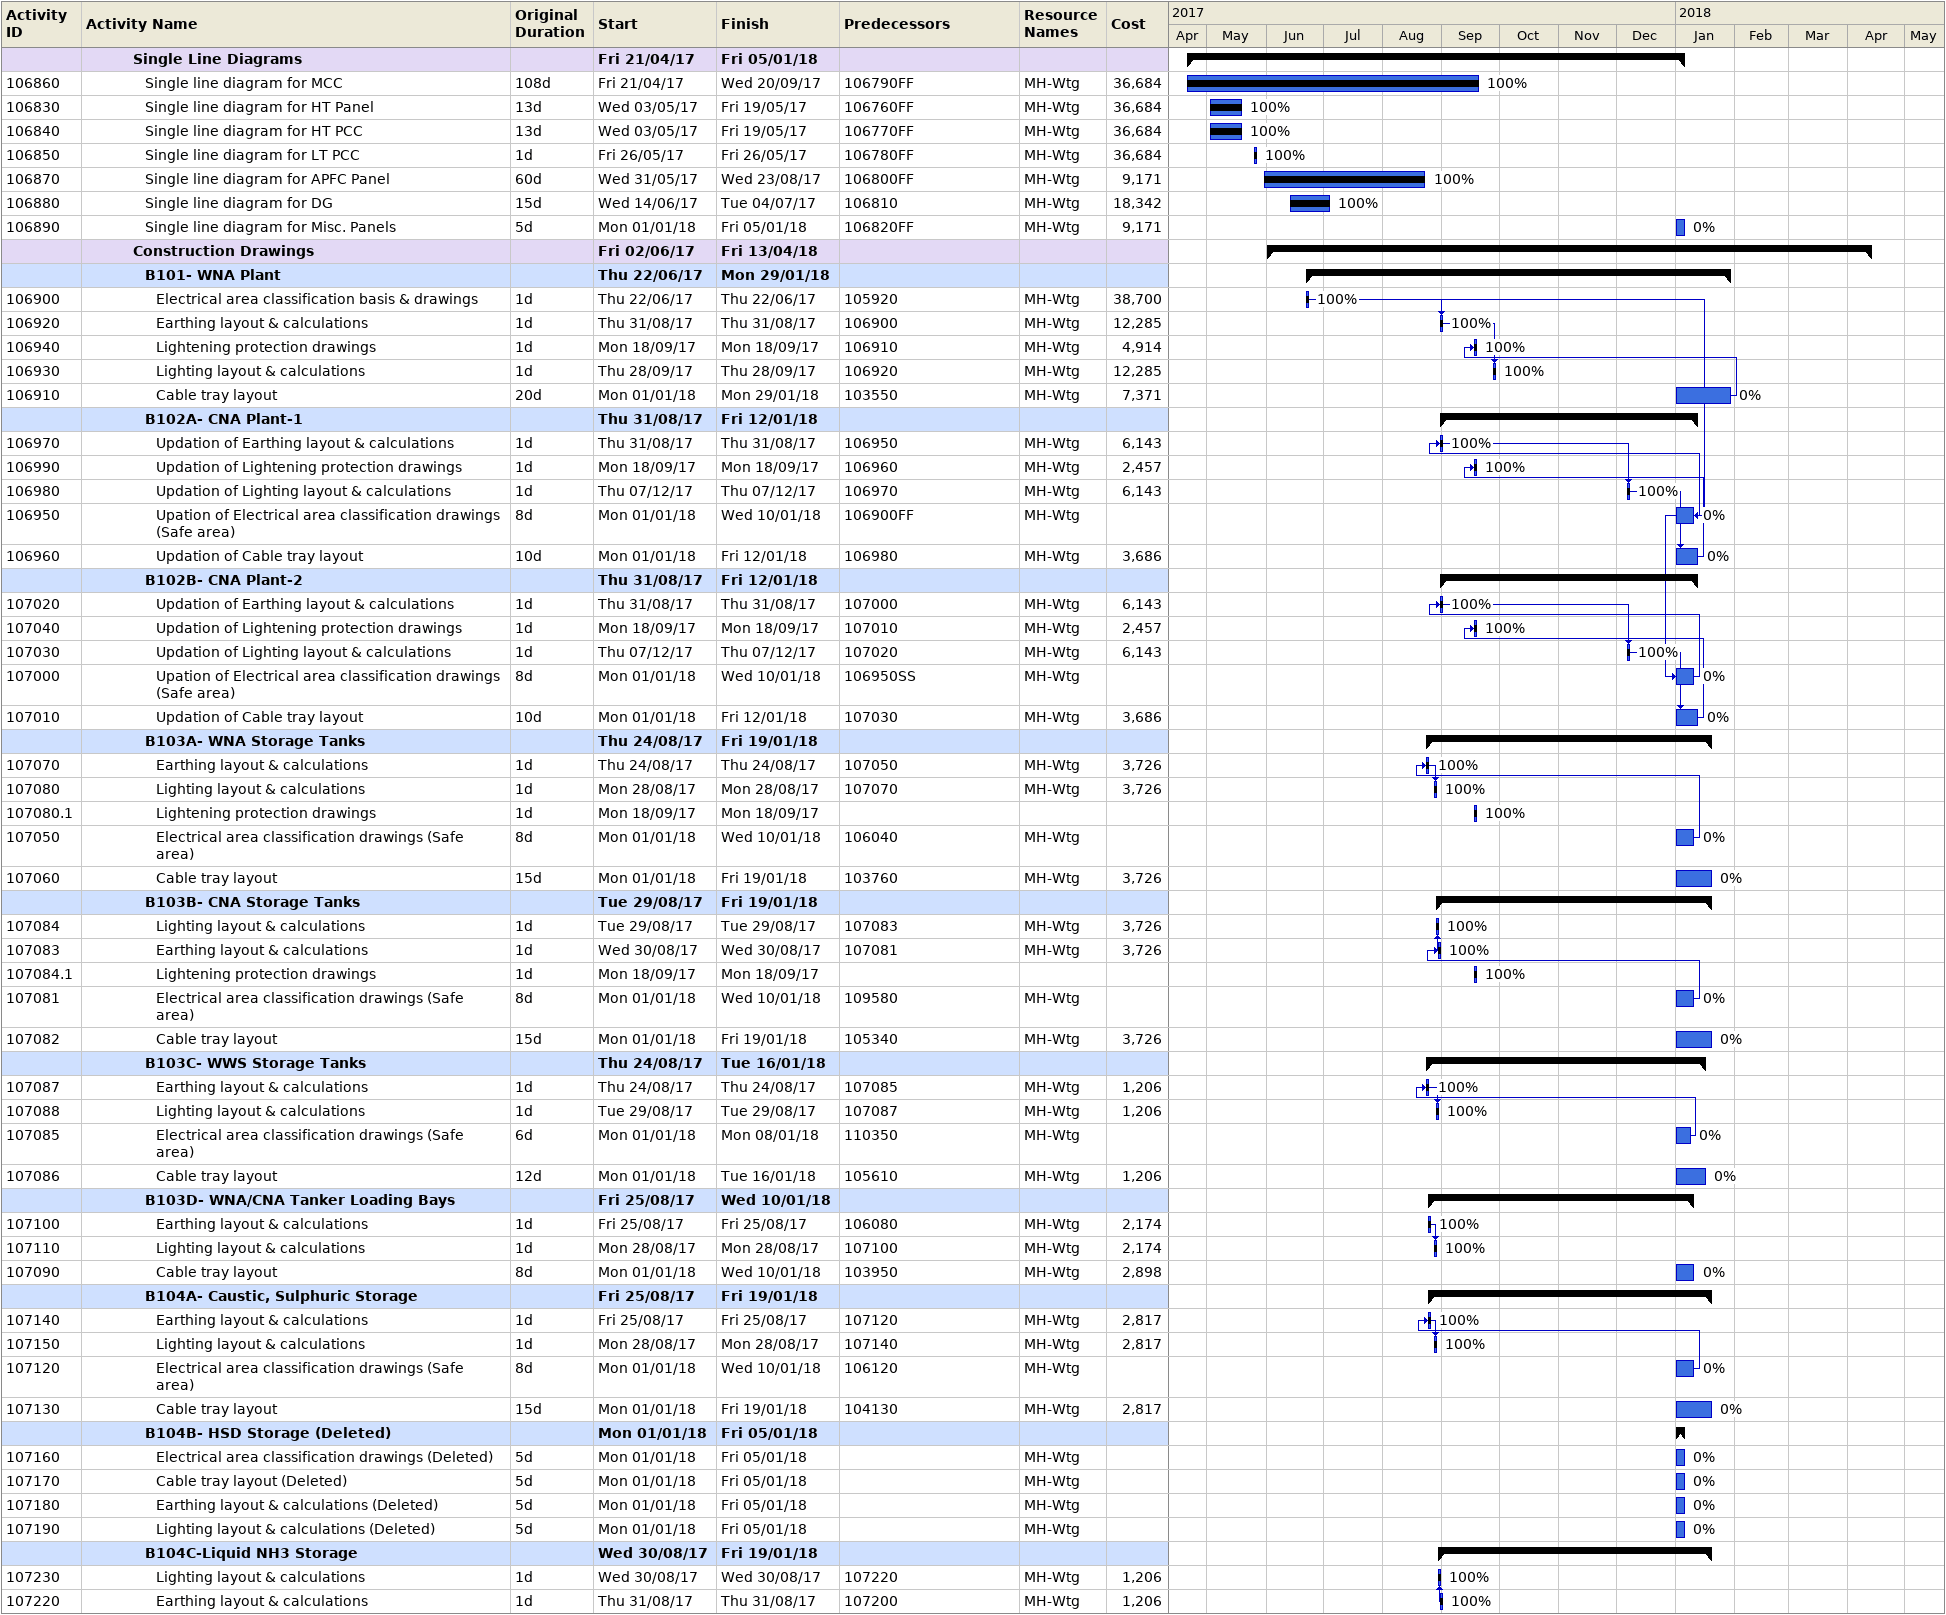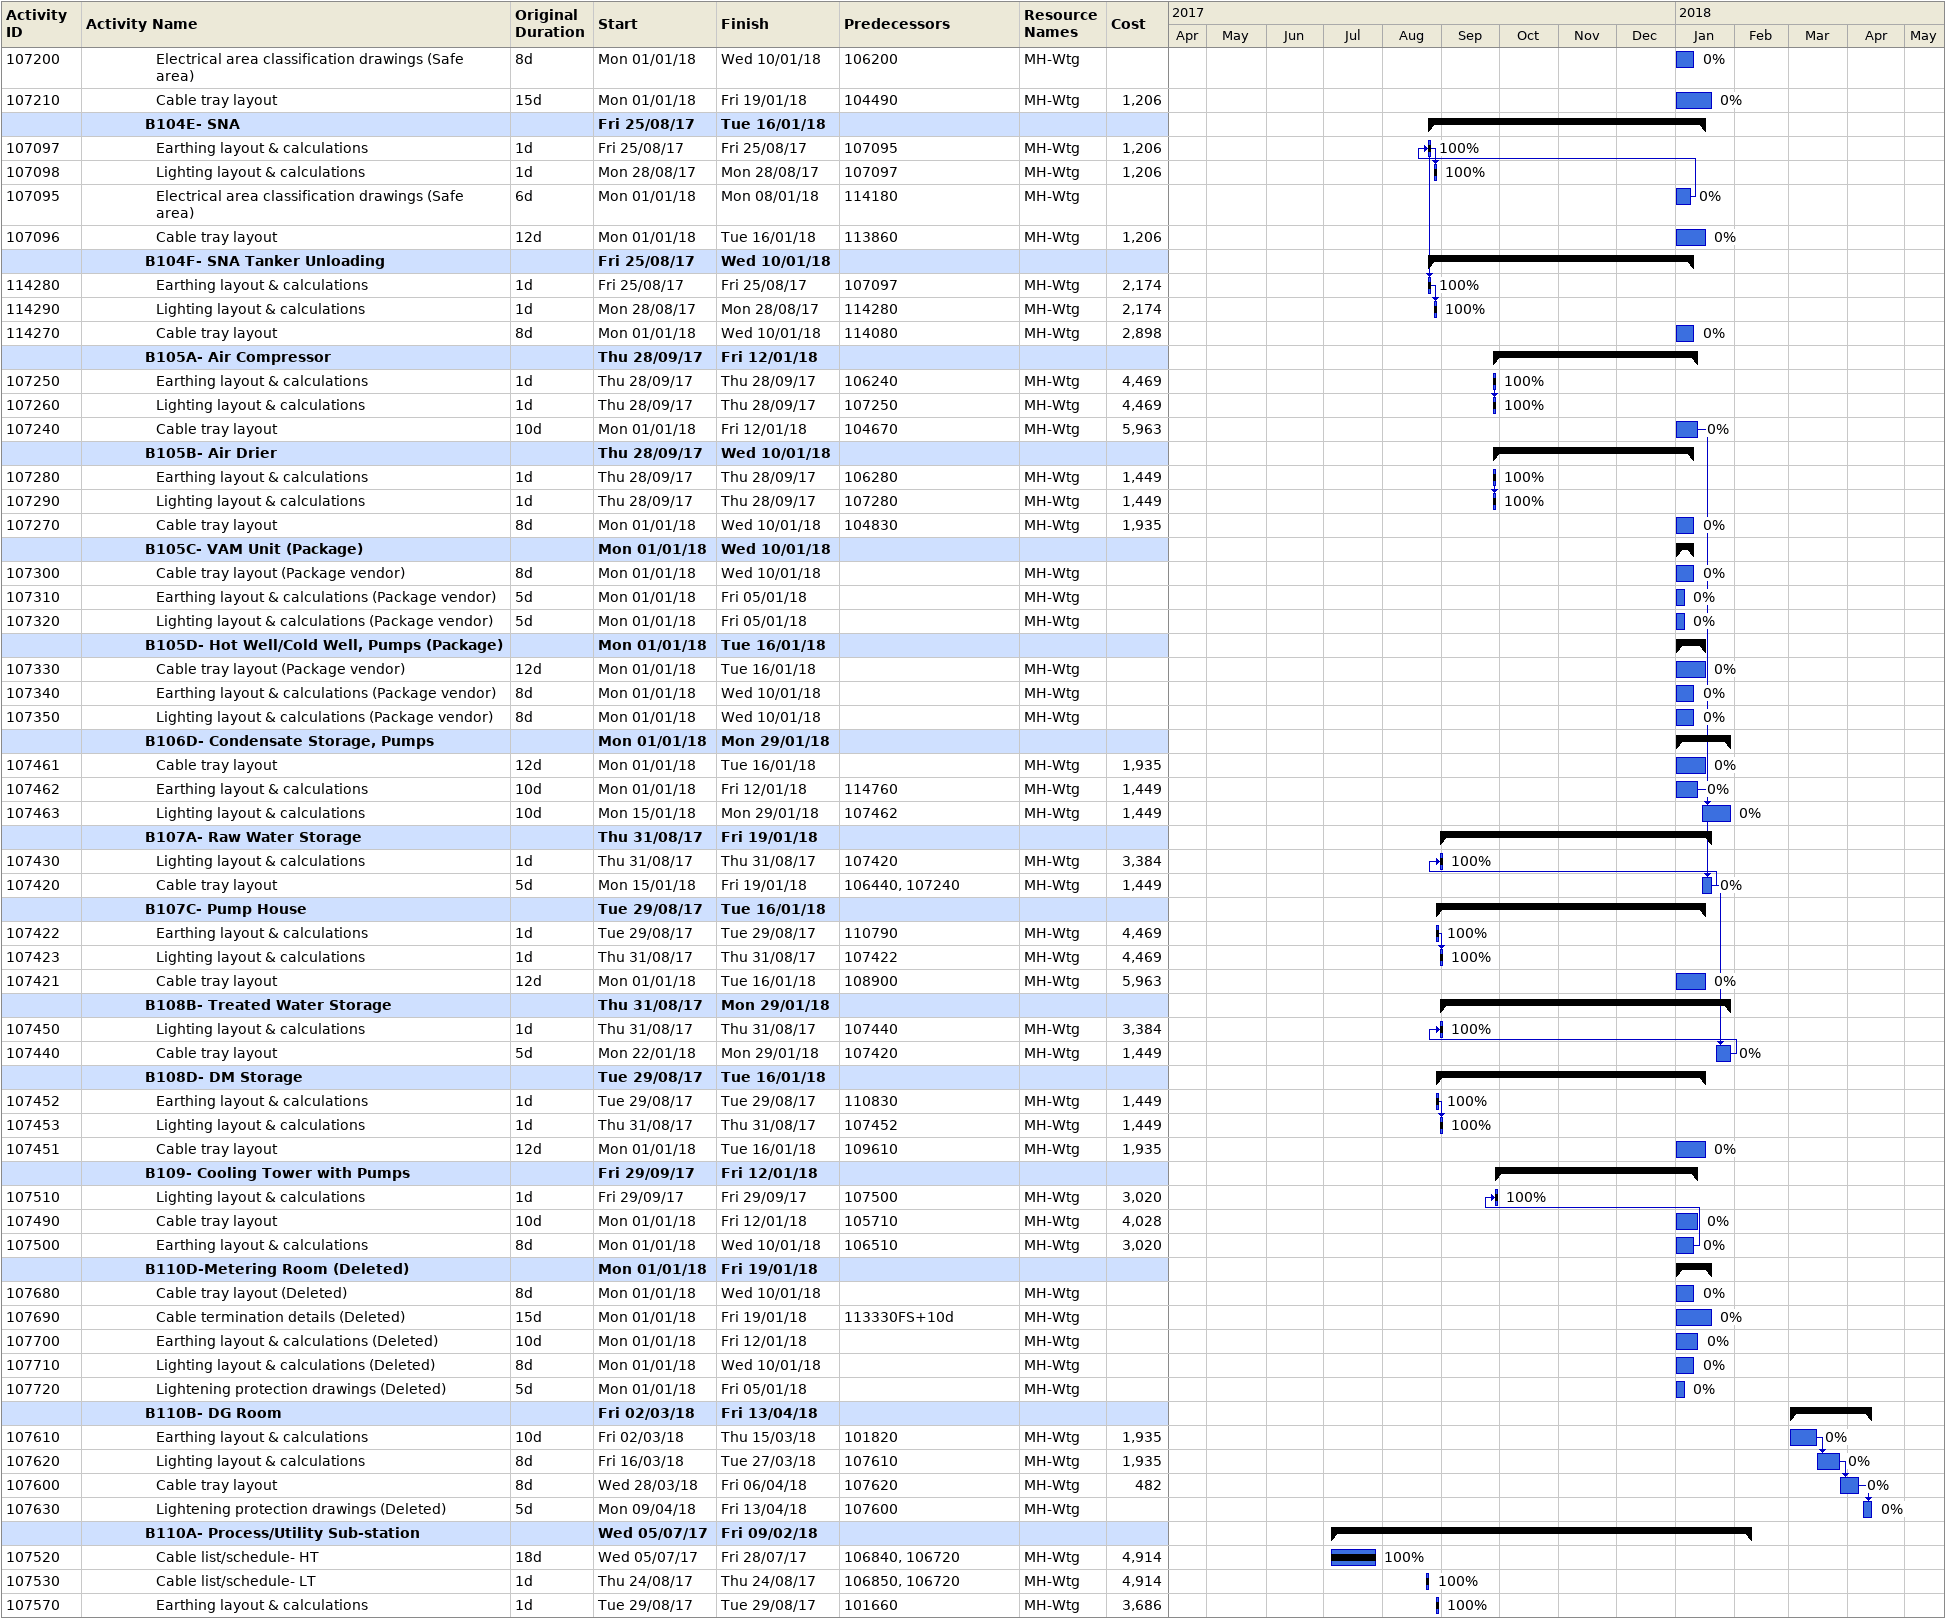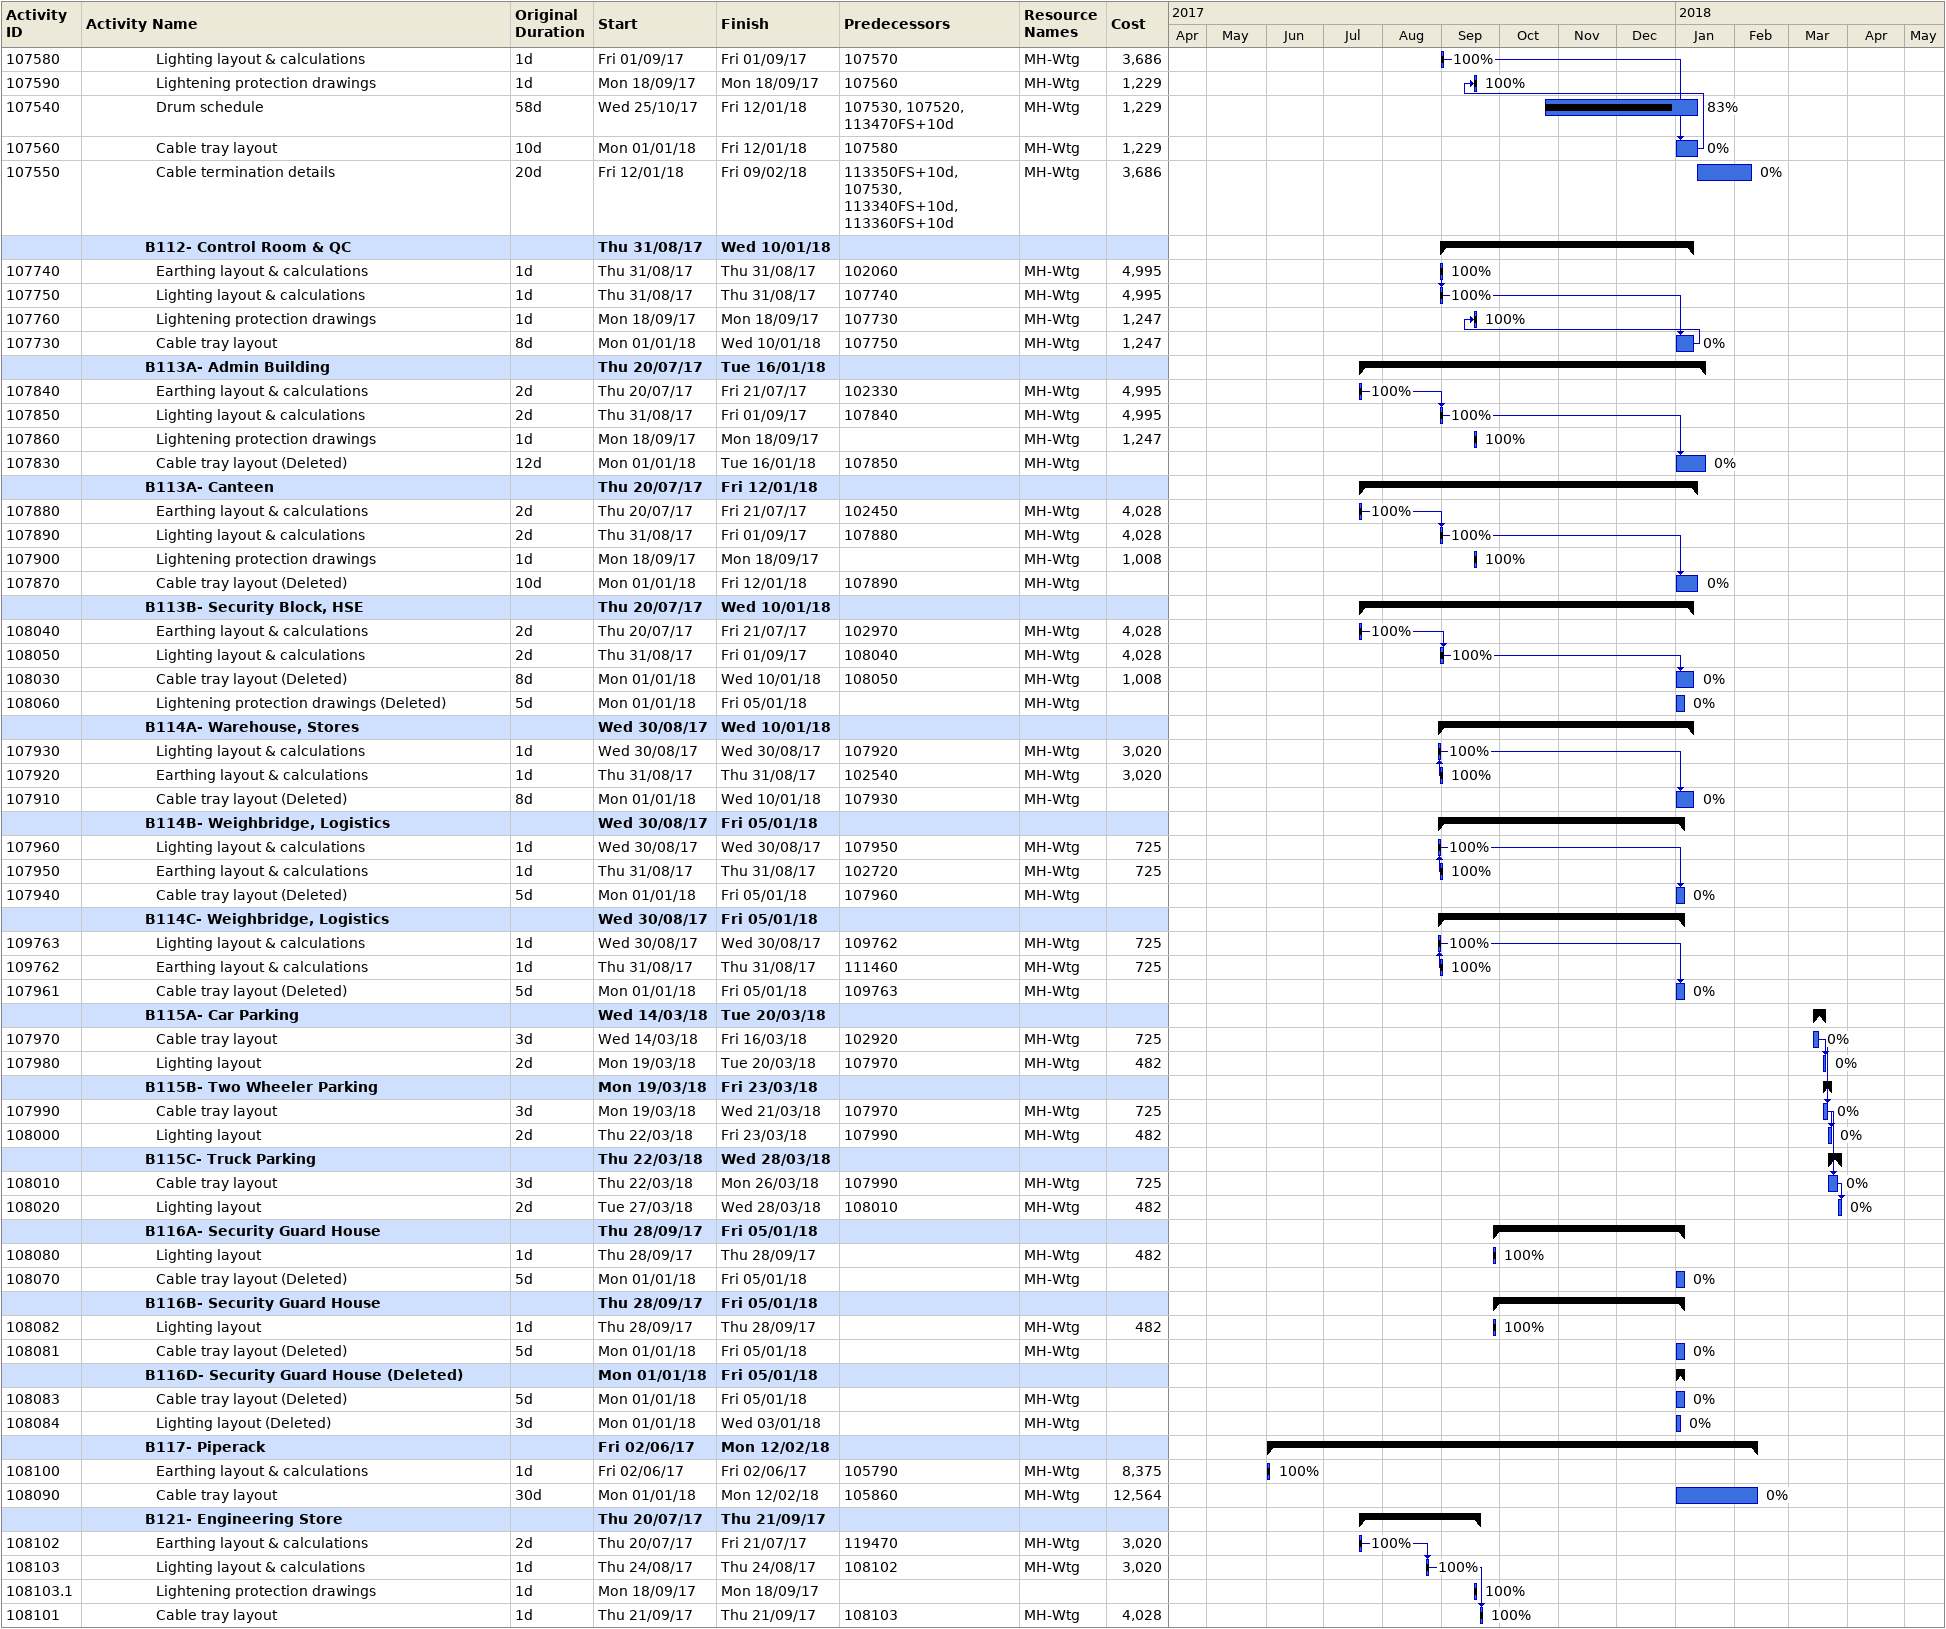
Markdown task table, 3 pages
| ID | Level | Task | Original duration | Start | Finish | Predecessors | Resources | % complete | Cost |
|---|---|---|---|---|---|---|---|---|---|
|  | 5 | **Single Line Diagrams** |  | 2017-04-21 | 2018-01-05 |  |  |  |  |
| 106860 | 6 | Single line diagram for MCC | 108d | 2017-04-21 | 2017-09-20 | 106790FF | MH-Wtg | 100 | 36684 |
| 106830 | 6 | Single line diagram for HT Panel | 13d | 2017-05-03 | 2017-05-19 | 106760FF | MH-Wtg | 100 | 36684 |
| 106840 | 6 | Single line diagram for HT PCC | 13d | 2017-05-03 | 2017-05-19 | 106770FF | MH-Wtg | 100 | 36684 |
| 106850 | 6 | Single line diagram for LT PCC | 1d | 2017-05-26 | 2017-05-26 | 106780FF | MH-Wtg | 100 | 36684 |
| 106870 | 6 | Single line diagram for APFC Panel | 60d | 2017-05-31 | 2017-08-23 | 106800FF | MH-Wtg | 100 | 9171 |
| 106880 | 6 | Single line diagram for DG | 15d | 2017-06-14 | 2017-07-04 | 106810 | MH-Wtg | 100 | 18342 |
| 106890 | 6 | Single line diagram for Misc. Panels | 5d | 2018-01-01 | 2018-01-05 | 106820FF | MH-Wtg | 0 | 9171 |
|  | 5 | **Construction Drawings** |  | 2017-06-02 | 2018-04-13 |  |  |  |  |
|  | 6 | **B101- WNA Plant** |  | 2017-06-22 | 2018-01-29 |  |  |  |  |
| 106900 | 7 | Electrical area classification basis & drawings | 1d | 2017-06-22 | 2017-06-22 | 105920 | MH-Wtg | 100 | 38700 |
| 106920 | 7 | Earthing layout & calculations | 1d | 2017-08-31 | 2017-08-31 | 106900 | MH-Wtg | 100 | 12285 |
| 106940 | 7 | Lightening protection drawings | 1d | 2017-09-18 | 2017-09-18 | 106910 | MH-Wtg | 100 | 4914 |
| 106930 | 7 | Lighting layout & calculations | 1d | 2017-09-28 | 2017-09-28 | 106920 | MH-Wtg | 100 | 12285 |
| 106910 | 7 | Cable tray layout | 20d | 2018-01-01 | 2018-01-29 | 103550 | MH-Wtg | 0 | 7371 |
|  | 6 | **B102A- CNA Plant-1** |  | 2017-08-31 | 2018-01-12 |  |  |  |  |
| 106970 | 7 | Updation of Earthing layout & calculations | 1d | 2017-08-31 | 2017-08-31 | 106950 | MH-Wtg | 100 | 6143 |
| 106990 | 7 | Updation of Lightening protection drawings | 1d | 2017-09-18 | 2017-09-18 | 106960 | MH-Wtg | 100 | 2457 |
| 106980 | 7 | Updation of Lighting layout & calculations | 1d | 2017-12-07 | 2017-12-07 | 106970 | MH-Wtg | 100 | 6143 |
| 106950 | 7 | Upation of Electrical area classification drawings (Safe area) | 8d | 2018-01-01 | 2018-01-10 | 106900FF | MH-Wtg | 0 |  |
| 106960 | 7 | Updation of Cable tray layout | 10d | 2018-01-01 | 2018-01-12 | 106980 | MH-Wtg | 0 | 3686 |
|  | 6 | **B102B- CNA Plant-2** |  | 2017-08-31 | 2018-01-12 |  |  |  |  |
| 107020 | 7 | Updation of Earthing layout & calculations | 1d | 2017-08-31 | 2017-08-31 | 107000 | MH-Wtg | 100 | 6143 |
| 107040 | 7 | Updation of Lightening protection drawings | 1d | 2017-09-18 | 2017-09-18 | 107010 | MH-Wtg | 100 | 2457 |
| 107030 | 7 | Updation of Lighting layout & calculations | 1d | 2017-12-07 | 2017-12-07 | 107020 | MH-Wtg | 100 | 6143 |
| 107000 | 7 | Upation of Electrical area classification drawings (Safe area) | 8d | 2018-01-01 | 2018-01-10 | 106950SS | MH-Wtg | 0 |  |
| 107010 | 7 | Updation of Cable tray layout | 10d | 2018-01-01 | 2018-01-12 | 107030 | MH-Wtg | 0 | 3686 |
|  | 6 | **B103A- WNA Storage Tanks** |  | 2017-08-24 | 2018-01-19 |  |  |  |  |
| 107070 | 7 | Earthing layout & calculations | 1d | 2017-08-24 | 2017-08-24 | 107050 | MH-Wtg | 100 | 3726 |
| 107080 | 7 | Lighting layout & calculations | 1d | 2017-08-28 | 2017-08-28 | 107070 | MH-Wtg | 100 | 3726 |
| 107080.1 | 7 | Lightening protection drawings | 1d | 2017-09-18 | 2017-09-18 |  |  | 100 |  |
| 107050 | 7 | Electrical area classification drawings (Safe area) | 8d | 2018-01-01 | 2018-01-10 | 106040 | MH-Wtg | 0 |  |
| 107060 | 7 | Cable tray layout | 15d | 2018-01-01 | 2018-01-19 | 103760 | MH-Wtg | 0 | 3726 |
|  | 6 | **B103B- CNA Storage Tanks** |  | 2017-08-29 | 2018-01-19 |  |  |  |  |
| 107084 | 7 | Lighting layout & calculations | 1d | 2017-08-29 | 2017-08-29 | 107083 | MH-Wtg | 100 | 3726 |
| 107083 | 7 | Earthing layout & calculations | 1d | 2017-08-30 | 2017-08-30 | 107081 | MH-Wtg | 100 | 3726 |
| 107084.1 | 7 | Lightening protection drawings | 1d | 2017-09-18 | 2017-09-18 |  |  | 100 |  |
| 107081 | 7 | Electrical area classification drawings (Safe area) | 8d | 2018-01-01 | 2018-01-10 | 109580 | MH-Wtg | 0 |  |
| 107082 | 7 | Cable tray layout | 15d | 2018-01-01 | 2018-01-19 | 105340 | MH-Wtg | 0 | 3726 |
|  | 6 | **B103C- WWS Storage Tanks** |  | 2017-08-24 | 2018-01-16 |  |  |  |  |
| 107087 | 7 | Earthing layout & calculations | 1d | 2017-08-24 | 2017-08-24 | 107085 | MH-Wtg | 100 | 1206 |
| 107088 | 7 | Lighting layout & calculations | 1d | 2017-08-29 | 2017-08-29 | 107087 | MH-Wtg | 100 | 1206 |
| 107085 | 7 | Electrical area classification drawings (Safe area) | 6d | 2018-01-01 | 2018-01-08 | 110350 | MH-Wtg | 0 |  |
| 107086 | 7 | Cable tray layout | 12d | 2018-01-01 | 2018-01-16 | 105610 | MH-Wtg | 0 | 1206 |
|  | 6 | **B103D- WNA/CNA Tanker Loading Bays** |  | 2017-08-25 | 2018-01-10 |  |  |  |  |
| 107100 | 7 | Earthing layout & calculations | 1d | 2017-08-25 | 2017-08-25 | 106080 | MH-Wtg | 100 | 2174 |
| 107110 | 7 | Lighting layout & calculations | 1d | 2017-08-28 | 2017-08-28 | 107100 | MH-Wtg | 100 | 2174 |
| 107090 | 7 | Cable tray layout | 8d | 2018-01-01 | 2018-01-10 | 103950 | MH-Wtg | 0 | 2898 |
|  | 6 | **B104A- Caustic, Sulphuric Storage** |  | 2017-08-25 | 2018-01-19 |  |  |  |  |
| 107140 | 7 | Earthing layout & calculations | 1d | 2017-08-25 | 2017-08-25 | 107120 | MH-Wtg | 100 | 2817 |
| 107150 | 7 | Lighting layout & calculations | 1d | 2017-08-28 | 2017-08-28 | 107140 | MH-Wtg | 100 | 2817 |
| 107120 | 7 | Electrical area classification drawings (Safe area) | 8d | 2018-01-01 | 2018-01-10 | 106120 | MH-Wtg | 0 |  |
| 107130 | 7 | Cable tray layout | 15d | 2018-01-01 | 2018-01-19 | 104130 | MH-Wtg | 0 | 2817 |
|  | 6 | **B104B- HSD Storage (Deleted)** |  | 2018-01-01 | 2018-01-05 |  |  |  |  |
| 107160 | 7 | Electrical area classification drawings (Deleted) | 5d | 2018-01-01 | 2018-01-05 |  | MH-Wtg | 0 |  |
| 107170 | 7 | Cable tray layout (Deleted) | 5d | 2018-01-01 | 2018-01-05 |  | MH-Wtg | 0 |  |
| 107180 | 7 | Earthing layout & calculations (Deleted) | 5d | 2018-01-01 | 2018-01-05 |  | MH-Wtg | 0 |  |
| 107190 | 7 | Lighting layout & calculations (Deleted) | 5d | 2018-01-01 | 2018-01-05 |  | MH-Wtg | 0 |  |
|  | 6 | **B104C-Liquid NH3 Storage** |  | 2017-08-30 | 2018-01-19 |  |  |  |  |
| 107230 | 7 | Lighting layout & calculations | 1d | 2017-08-30 | 2017-08-30 | 107220 | MH-Wtg | 100 | 1206 |
| 107220 | 7 | Earthing layout & calculations | 1d | 2017-08-31 | 2017-08-31 | 107200 | MH-Wtg | 100 | 1206 |
| 107200 | 7 | Electrical area classification drawings (Safe area) | 8d | 2018-01-01 | 2018-01-10 | 106200 | MH-Wtg | 0 |  |
| 107210 | 7 | Cable tray layout | 15d | 2018-01-01 | 2018-01-19 | 104490 | MH-Wtg | 0 | 1206 |
|  | 6 | **B104E- SNA** |  | 2017-08-25 | 2018-01-16 |  |  |  |  |
| 107097 | 7 | Earthing layout & calculations | 1d | 2017-08-25 | 2017-08-25 | 107095 | MH-Wtg | 100 | 1206 |
| 107098 | 7 | Lighting layout & calculations | 1d | 2017-08-28 | 2017-08-28 | 107097 | MH-Wtg | 100 | 1206 |
| 107095 | 7 | Electrical area classification drawings (Safe area) | 6d | 2018-01-01 | 2018-01-08 | 114180 | MH-Wtg | 0 |  |
| 107096 | 7 | Cable tray layout | 12d | 2018-01-01 | 2018-01-16 | 113860 | MH-Wtg | 0 | 1206 |
|  | 6 | **B104F- SNA Tanker Unloading** |  | 2017-08-25 | 2018-01-10 |  |  |  |  |
| 114280 | 7 | Earthing layout & calculations | 1d | 2017-08-25 | 2017-08-25 | 107097 | MH-Wtg | 100 | 2174 |
| 114290 | 7 | Lighting layout & calculations | 1d | 2017-08-28 | 2017-08-28 | 114280 | MH-Wtg | 100 | 2174 |
| 114270 | 7 | Cable tray layout | 8d | 2018-01-01 | 2018-01-10 | 114080 | MH-Wtg | 0 | 2898 |
|  | 6 | **B105A- Air Compressor** |  | 2017-09-28 | 2018-01-12 |  |  |  |  |
| 107250 | 7 | Earthing layout & calculations | 1d | 2017-09-28 | 2017-09-28 | 106240 | MH-Wtg | 100 | 4469 |
| 107260 | 7 | Lighting layout & calculations | 1d | 2017-09-28 | 2017-09-28 | 107250 | MH-Wtg | 100 | 4469 |
| 107240 | 7 | Cable tray layout | 10d | 2018-01-01 | 2018-01-12 | 104670 | MH-Wtg | 0 | 5963 |
|  | 6 | **B105B- Air Drier** |  | 2017-09-28 | 2018-01-10 |  |  |  |  |
| 107280 | 7 | Earthing layout & calculations | 1d | 2017-09-28 | 2017-09-28 | 106280 | MH-Wtg | 100 | 1449 |
| 107290 | 7 | Lighting layout & calculations | 1d | 2017-09-28 | 2017-09-28 | 107280 | MH-Wtg | 100 | 1449 |
| 107270 | 7 | Cable tray layout | 8d | 2018-01-01 | 2018-01-10 | 104830 | MH-Wtg | 0 | 1935 |
|  | 6 | **B105C- VAM Unit (Package)** |  | 2018-01-01 | 2018-01-10 |  |  |  |  |
| 107300 | 7 | Cable tray layout (Package vendor) | 8d | 2018-01-01 | 2018-01-10 |  | MH-Wtg | 0 |  |
| 107310 | 7 | Earthing layout & calculations (Package vendor) | 5d | 2018-01-01 | 2018-01-05 |  | MH-Wtg | 0 |  |
| 107320 | 7 | Lighting layout & calculations (Package vendor) | 5d | 2018-01-01 | 2018-01-05 |  | MH-Wtg | 0 |  |
|  | 6 | **B105D- Hot Well/Cold Well, Pumps (Package)** |  | 2018-01-01 | 2018-01-16 |  |  |  |  |
| 107330 | 7 | Cable tray layout (Package vendor) | 12d | 2018-01-01 | 2018-01-16 |  | MH-Wtg | 0 |  |
| 107340 | 7 | Earthing layout & calculations (Package vendor) | 8d | 2018-01-01 | 2018-01-10 |  | MH-Wtg | 0 |  |
| 107350 | 7 | Lighting layout & calculations (Package vendor) | 8d | 2018-01-01 | 2018-01-10 |  | MH-Wtg | 0 |  |
|  | 6 | **B106D- Condensate Storage, Pumps** |  | 2018-01-01 | 2018-01-29 |  |  |  |  |
| 107461 | 7 | Cable tray layout | 12d | 2018-01-01 | 2018-01-16 |  | MH-Wtg | 0 | 1935 |
| 107462 | 7 | Earthing layout & calculations | 10d | 2018-01-01 | 2018-01-12 | 114760 | MH-Wtg | 0 | 1449 |
| 107463 | 7 | Lighting layout & calculations | 10d | 2018-01-15 | 2018-01-29 | 107462 | MH-Wtg | 0 | 1449 |
|  | 6 | **B107A- Raw Water Storage** |  | 2017-08-31 | 2018-01-19 |  |  |  |  |
| 107430 | 7 | Lighting layout & calculations | 1d | 2017-08-31 | 2017-08-31 | 107420 | MH-Wtg | 100 | 3384 |
| 107420 | 7 | Cable tray layout | 5d | 2018-01-15 | 2018-01-19 | 106440, 107240 | MH-Wtg | 0 | 1449 |
|  | 6 | **B107C- Pump House** |  | 2017-08-29 | 2018-01-16 |  |  |  |  |
| 107422 | 7 | Earthing layout & calculations | 1d | 2017-08-29 | 2017-08-29 | 110790 | MH-Wtg | 100 | 4469 |
| 107423 | 7 | Lighting layout & calculations | 1d | 2017-08-31 | 2017-08-31 | 107422 | MH-Wtg | 100 | 4469 |
| 107421 | 7 | Cable tray layout | 12d | 2018-01-01 | 2018-01-16 | 108900 | MH-Wtg | 0 | 5963 |
|  | 6 | **B108B- Treated Water Storage** |  | 2017-08-31 | 2018-01-29 |  |  |  |  |
| 107450 | 7 | Lighting layout & calculations | 1d | 2017-08-31 | 2017-08-31 | 107440 | MH-Wtg | 100 | 3384 |
| 107440 | 7 | Cable tray layout | 5d | 2018-01-22 | 2018-01-29 | 107420 | MH-Wtg | 0 | 1449 |
|  | 6 | **B108D- DM Storage** |  | 2017-08-29 | 2018-01-16 |  |  |  |  |
| 107452 | 7 | Earthing layout & calculations | 1d | 2017-08-29 | 2017-08-29 | 110830 | MH-Wtg | 100 | 1449 |
| 107453 | 7 | Lighting layout & calculations | 1d | 2017-08-31 | 2017-08-31 | 107452 | MH-Wtg | 100 | 1449 |
| 107451 | 7 | Cable tray layout | 12d | 2018-01-01 | 2018-01-16 | 109610 | MH-Wtg | 0 | 1935 |
|  | 6 | **B109- Cooling Tower with Pumps** |  | 2017-09-29 | 2018-01-12 |  |  |  |  |
| 107510 | 7 | Lighting layout & calculations | 1d | 2017-09-29 | 2017-09-29 | 107500 | MH-Wtg | 100 | 3020 |
| 107490 | 7 | Cable tray layout | 10d | 2018-01-01 | 2018-01-12 | 105710 | MH-Wtg | 0 | 4028 |
| 107500 | 7 | Earthing layout & calculations | 8d | 2018-01-01 | 2018-01-10 | 106510 | MH-Wtg | 0 | 3020 |
|  | 6 | **B110D-Metering Room (Deleted)** |  | 2018-01-01 | 2018-01-19 |  |  |  |  |
| 107680 | 7 | Cable tray layout (Deleted) | 8d | 2018-01-01 | 2018-01-10 |  | MH-Wtg | 0 |  |
| 107690 | 7 | Cable termination details (Deleted) | 15d | 2018-01-01 | 2018-01-19 | 113330FS+10d | MH-Wtg | 0 |  |
| 107700 | 7 | Earthing layout & calculations (Deleted) | 10d | 2018-01-01 | 2018-01-12 |  | MH-Wtg | 0 |  |
| 107710 | 7 | Lighting layout & calculations (Deleted) | 8d | 2018-01-01 | 2018-01-10 |  | MH-Wtg | 0 |  |
| 107720 | 7 | Lightening protection drawings (Deleted) | 5d | 2018-01-01 | 2018-01-05 |  | MH-Wtg | 0 |  |
|  | 6 | **B110B- DG Room** |  | 2018-03-02 | 2018-04-13 |  |  |  |  |
| 107610 | 7 | Earthing layout & calculations | 10d | 2018-03-02 | 2018-03-15 | 101820 | MH-Wtg | 0 | 1935 |
| 107620 | 7 | Lighting layout & calculations | 8d | 2018-03-16 | 2018-03-27 | 107610 | MH-Wtg | 0 | 1935 |
| 107600 | 7 | Cable tray layout | 8d | 2018-03-28 | 2018-04-06 | 107620 | MH-Wtg | 0 | 482 |
| 107630 | 7 | Lightening protection drawings (Deleted) | 5d | 2018-04-09 | 2018-04-13 | 107600 | MH-Wtg | 0 |  |
|  | 6 | **B110A- Process/Utility Sub-station** |  | 2017-07-05 | 2018-02-09 |  |  |  |  |
| 107520 | 7 | Cable list/schedule- HT | 18d | 2017-07-05 | 2017-07-28 | 106840, 106720 | MH-Wtg | 100 | 4914 |
| 107530 | 7 | Cable list/schedule- LT | 1d | 2017-08-24 | 2017-08-24 | 106850, 106720 | MH-Wtg | 100 | 4914 |
| 107570 | 7 | Earthing layout & calculations | 1d | 2017-08-29 | 2017-08-29 | 101660 | MH-Wtg | 100 | 3686 |
| 107580 | 7 | Lighting layout & calculations | 1d | 2017-09-01 | 2017-09-01 | 107570 | MH-Wtg | 100 | 3686 |
| 107590 | 7 | Lightening protection drawings | 1d | 2017-09-18 | 2017-09-18 | 107560 | MH-Wtg | 100 | 1229 |
| 107540 | 7 | Drum schedule | 58d | 2017-10-25 | 2018-01-12 | 107530, 107520, 113470FS+10d | MH-Wtg | 83 | 1229 |
| 107560 | 7 | Cable tray layout | 10d | 2018-01-01 | 2018-01-12 | 107580 | MH-Wtg | 0 | 1229 |
| 107550 | 7 | Cable termination details | 20d | 2018-01-12 | 2018-02-09 | 113350FS+10d, 107530, 113340FS+10d, 113360FS+10d | MH-Wtg | 0 | 3686 |
|  | 6 | **B112- Control Room & QC** |  | 2017-08-31 | 2018-01-10 |  |  |  |  |
| 107740 | 7 | Earthing layout & calculations | 1d | 2017-08-31 | 2017-08-31 | 102060 | MH-Wtg | 100 | 4995 |
| 107750 | 7 | Lighting layout & calculations | 1d | 2017-08-31 | 2017-08-31 | 107740 | MH-Wtg | 100 | 4995 |
| 107760 | 7 | Lightening protection drawings | 1d | 2017-09-18 | 2017-09-18 | 107730 | MH-Wtg | 100 | 1247 |
| 107730 | 7 | Cable tray layout | 8d | 2018-01-01 | 2018-01-10 | 107750 | MH-Wtg | 0 | 1247 |
|  | 6 | **B113A- Admin Building** |  | 2017-07-20 | 2018-01-16 |  |  |  |  |
| 107840 | 7 | Earthing layout & calculations | 2d | 2017-07-20 | 2017-07-21 | 102330 | MH-Wtg | 100 | 4995 |
| 107850 | 7 | Lighting layout & calculations | 2d | 2017-08-31 | 2017-09-01 | 107840 | MH-Wtg | 100 | 4995 |
| 107860 | 7 | Lightening protection drawings | 1d | 2017-09-18 | 2017-09-18 |  | MH-Wtg | 100 | 1247 |
| 107830 | 7 | Cable tray layout (Deleted) | 12d | 2018-01-01 | 2018-01-16 | 107850 | MH-Wtg | 0 |  |
|  | 6 | **B113A- Canteen** |  | 2017-07-20 | 2018-01-12 |  |  |  |  |
| 107880 | 7 | Earthing layout & calculations | 2d | 2017-07-20 | 2017-07-21 | 102450 | MH-Wtg | 100 | 4028 |
| 107890 | 7 | Lighting layout & calculations | 2d | 2017-08-31 | 2017-09-01 | 107880 | MH-Wtg | 100 | 4028 |
| 107900 | 7 | Lightening protection drawings | 1d | 2017-09-18 | 2017-09-18 |  | MH-Wtg | 100 | 1008 |
| 107870 | 7 | Cable tray layout (Deleted) | 10d | 2018-01-01 | 2018-01-12 | 107890 | MH-Wtg | 0 |  |
|  | 6 | **B113B- Security Block, HSE** |  | 2017-07-20 | 2018-01-10 |  |  |  |  |
| 108040 | 7 | Earthing layout & calculations | 2d | 2017-07-20 | 2017-07-21 | 102970 | MH-Wtg | 100 | 4028 |
| 108050 | 7 | Lighting layout & calculations | 2d | 2017-08-31 | 2017-09-01 | 108040 | MH-Wtg | 100 | 4028 |
| 108030 | 7 | Cable tray layout (Deleted) | 8d | 2018-01-01 | 2018-01-10 | 108050 | MH-Wtg | 0 | 1008 |
| 108060 | 7 | Lightening protection drawings (Deleted) | 5d | 2018-01-01 | 2018-01-05 |  | MH-Wtg | 0 |  |
|  | 6 | **B114A- Warehouse, Stores** |  | 2017-08-30 | 2018-01-10 |  |  |  |  |
| 107930 | 7 | Lighting layout & calculations | 1d | 2017-08-30 | 2017-08-30 | 107920 | MH-Wtg | 100 | 3020 |
| 107920 | 7 | Earthing layout & calculations | 1d | 2017-08-31 | 2017-08-31 | 102540 | MH-Wtg | 100 | 3020 |
| 107910 | 7 | Cable tray layout (Deleted) | 8d | 2018-01-01 | 2018-01-10 | 107930 | MH-Wtg | 0 |  |
|  | 6 | **B114B- Weighbridge, Logistics** |  | 2017-08-30 | 2018-01-05 |  |  |  |  |
| 107960 | 7 | Lighting layout & calculations | 1d | 2017-08-30 | 2017-08-30 | 107950 | MH-Wtg | 100 | 725 |
| 107950 | 7 | Earthing layout & calculations | 1d | 2017-08-31 | 2017-08-31 | 102720 | MH-Wtg | 100 | 725 |
| 107940 | 7 | Cable tray layout (Deleted) | 5d | 2018-01-01 | 2018-01-05 | 107960 | MH-Wtg | 0 |  |
|  | 6 | **B114C- Weighbridge, Logistics** |  | 2017-08-30 | 2018-01-05 |  |  |  |  |
| 109763 | 7 | Lighting layout & calculations | 1d | 2017-08-30 | 2017-08-30 | 109762 | MH-Wtg | 100 | 725 |
| 109762 | 7 | Earthing layout & calculations | 1d | 2017-08-31 | 2017-08-31 | 111460 | MH-Wtg | 100 | 725 |
| 107961 | 7 | Cable tray layout (Deleted) | 5d | 2018-01-01 | 2018-01-05 | 109763 | MH-Wtg | 0 |  |
|  | 6 | **B115A- Car Parking** |  | 2018-03-14 | 2018-03-20 |  |  |  |  |
| 107970 | 7 | Cable tray layout | 3d | 2018-03-14 | 2018-03-16 | 102920 | MH-Wtg | 0 | 725 |
| 107980 | 7 | Lighting layout | 2d | 2018-03-19 | 2018-03-20 | 107970 | MH-Wtg | 0 | 482 |
|  | 6 | **B115B- Two Wheeler Parking** |  | 2018-03-19 | 2018-03-23 |  |  |  |  |
| 107990 | 7 | Cable tray layout | 3d | 2018-03-19 | 2018-03-21 | 107970 | MH-Wtg | 0 | 725 |
| 108000 | 7 | Lighting layout | 2d | 2018-03-22 | 2018-03-23 | 107990 | MH-Wtg | 0 | 482 |
|  | 6 | **B115C- Truck Parking** |  | 2018-03-22 | 2018-03-28 |  |  |  |  |
| 108010 | 7 | Cable tray layout | 3d | 2018-03-22 | 2018-03-26 | 107990 | MH-Wtg | 0 | 725 |
| 108020 | 7 | Lighting layout | 2d | 2018-03-27 | 2018-03-28 | 108010 | MH-Wtg | 0 | 482 |
|  | 6 | **B116A- Security Guard House** |  | 2017-09-28 | 2018-01-05 |  |  |  |  |
| 108080 | 7 | Lighting layout | 1d | 2017-09-28 | 2017-09-28 |  | MH-Wtg | 100 | 482 |
| 108070 | 7 | Cable tray layout (Deleted) | 5d | 2018-01-01 | 2018-01-05 |  | MH-Wtg | 0 |  |
|  | 6 | **B116B- Security Guard House** |  | 2017-09-28 | 2018-01-05 |  |  |  |  |
| 108082 | 7 | Lighting layout | 1d | 2017-09-28 | 2017-09-28 |  | MH-Wtg | 100 | 482 |
| 108081 | 7 | Cable tray layout (Deleted) | 5d | 2018-01-01 | 2018-01-05 |  | MH-Wtg | 0 |  |
|  | 6 | **B116D- Security Guard House (Deleted)** |  | 2018-01-01 | 2018-01-05 |  |  |  |  |
| 108083 | 7 | Cable tray layout (Deleted) | 5d | 2018-01-01 | 2018-01-05 |  | MH-Wtg | 0 |  |
| 108084 | 7 | Lighting layout (Deleted) | 3d | 2018-01-01 | 2018-01-03 |  | MH-Wtg | 0 |  |
|  | 6 | **B117- Piperack** |  | 2017-06-02 | 2018-02-12 |  |  |  |  |
| 108100 | 7 | Earthing layout & calculations | 1d | 2017-06-02 | 2017-06-02 | 105790 | MH-Wtg | 100 | 8375 |
| 108090 | 7 | Cable tray layout | 30d | 2018-01-01 | 2018-02-12 | 105860 | MH-Wtg | 0 | 12564 |
|  | 6 | **B121- Engineering Store** |  | 2017-07-20 | 2017-09-21 |  |  |  |  |
| 108102 | 7 | Earthing layout & calculations | 2d | 2017-07-20 | 2017-07-21 | 119470 | MH-Wtg | 100 | 3020 |
| 108103 | 7 | Lighting layout & calculations | 1d | 2017-08-24 | 2017-08-24 | 108102 | MH-Wtg | 100 | 3020 |
| 108103.1 | 7 | Lightening protection drawings | 1d | 2017-09-18 | 2017-09-18 |  |  | 100 |  |
| 108101 | 7 | Cable tray layout | 1d | 2017-09-21 | 2017-09-21 | 108103 | MH-Wtg | 100 | 4028 |
